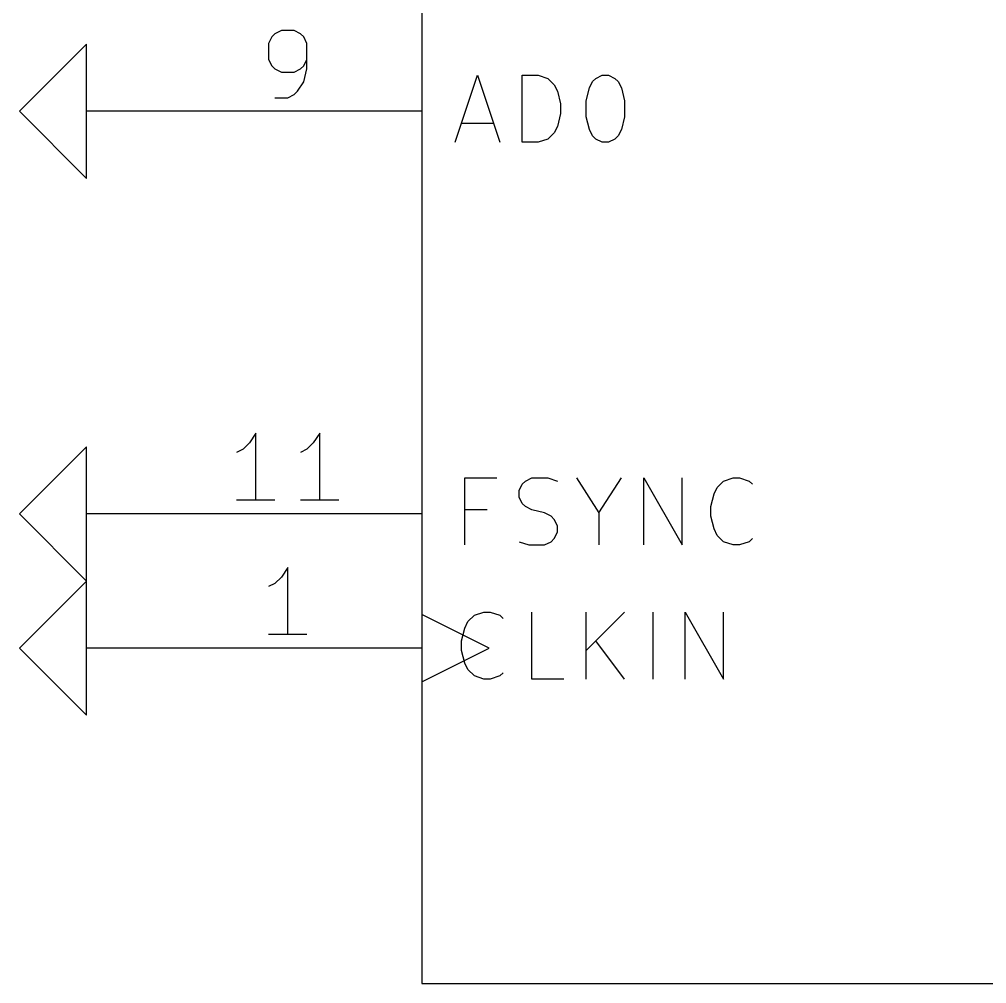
# Model space of a CAD drawing. Header units: inches. Extents: x 0.4 to 16.1, y -11.3 to -0.4.
# Drawn here: x 4.8 to 5.521, y -2.3 to -1.582 of the extents above; entities that cross this region are included whole.
import ezdxf

# ---------------------------------------------------------------- set-up
doc = ezdxf.new("R2010")
doc.units = ezdxf.units.IN
doc.header["$MEASUREMENT"] = 0
for name, color, linetype in [('GREENSIXTYFIVE', 129, 'CONTINUOUS'), ('LIGHTRED', 12, 'CONTINUOUS'), ('RED', 14, 'CONTINUOUS'), ('WHITE', 250, 'CONTINUOUS')]:
    doc.layers.add(name, color=color, linetype=linetype)

msp = doc.modelspace()

# ---------------------------------------------------------------- linework, layer by layer
at = {"layer": 'GREENSIXTYFIVE', "linetype": 'CONTINUOUS'}
for p, q in [((5.12476, -1.67313), (5.14143, -1.62313)), ((5.12476, -1.67313), (5.14143, -1.62313)), ((5.14143, -1.62313), (5.15809, -1.67313)), ((5.14143, -1.62313), (5.15809, -1.67313)), ((5.17476, -1.67313), (5.17476, -1.62313)), ((5.17476, -1.62313), (5.18667, -1.62313)), ((5.17476, -1.67313), (5.17476, -1.62313)), ((5.17476, -1.62313), (5.18667, -1.62313)), ((5.18667, -1.62313), (5.19381, -1.62551)), ((5.18667, -1.62313), (5.19381, -1.62551)), ((5.19381, -1.62551), (5.19857, -1.63028)), ((5.19381, -1.62551), (5.19857, -1.63028)), ((5.22476, -1.63265), (5.22714, -1.62789)), ((5.22476, -1.63265), (5.22714, -1.62789)), ((5.22714, -1.62789), (5.22952, -1.62551)), ((5.22714, -1.62789), (5.22952, -1.62551)), ((5.22952, -1.62551), (5.23428, -1.62313)), ((5.22952, -1.62551), (5.23428, -1.62313)), ((5.23428, -1.62313), (5.23905, -1.62313)), ((5.23428, -1.62313), (5.23905, -1.62313)), ((5.23905, -1.62313), (5.24381, -1.62551)), ((5.23905, -1.62313), (5.24381, -1.62551)), ((5.24381, -1.62551), (5.24619, -1.62789)), ((5.24381, -1.62551), (5.24619, -1.62789)), ((5.24619, -1.62789), (5.24857, -1.63265)), ((5.24619, -1.62789), (5.24857, -1.63265)), ((5.19857, -1.63028), (5.20095, -1.63504)), ((5.19857, -1.63028), (5.20095, -1.63504)), ((5.20095, -1.63504), (5.20333, -1.64456)), ((5.20095, -1.63504), (5.20333, -1.64456)), ((5.22238, -1.64218), (5.22476, -1.63265)), ((5.22238, -1.64218), (5.22476, -1.63265)), ((5.24857, -1.63265), (5.25095, -1.64218)), ((5.24857, -1.63265), (5.25095, -1.64218)), ((5.22238, -1.65408), (5.22238, -1.64218)), ((5.22238, -1.65408), (5.22238, -1.64218)), ((5.25095, -1.64218), (5.25095, -1.65408)), ((5.25095, -1.64218), (5.25095, -1.65408)), ((5.20333, -1.64456), (5.20333, -1.6517)), ((5.20333, -1.64456), (5.20333, -1.6517)), ((5.20333, -1.6517), (5.20095, -1.66122)), ((5.20333, -1.6517), (5.20095, -1.66122)), ((5.22476, -1.66361), (5.22238, -1.65408)), ((5.22476, -1.66361), (5.22238, -1.65408)), ((5.25095, -1.65408), (5.24857, -1.66361)), ((5.25095, -1.65408), (5.24857, -1.66361)), ((5.12952, -1.65885), (5.15333, -1.65885)), ((5.12952, -1.65885), (5.15333, -1.65885)), ((5.20095, -1.66122), (5.19857, -1.66599)), ((5.20095, -1.66122), (5.19857, -1.66599)), ((5.22714, -1.66837), (5.22476, -1.66361)), ((5.22714, -1.66837), (5.22476, -1.66361)), ((5.24857, -1.66361), (5.24619, -1.66837)), ((5.24857, -1.66361), (5.24619, -1.66837)), ((5.19381, -1.67075), (5.18667, -1.67313)), ((5.19381, -1.67075), (5.18667, -1.67313)), ((5.19857, -1.66599), (5.19381, -1.67075)), ((5.19857, -1.66599), (5.19381, -1.67075)), ((5.22952, -1.67075), (5.22714, -1.66837)), ((5.22952, -1.67075), (5.22714, -1.66837)), ((5.23428, -1.67313), (5.22952, -1.67075)), ((5.23428, -1.67313), (5.22952, -1.67075)), ((5.24381, -1.67075), (5.23905, -1.67313)), ((5.24381, -1.67075), (5.23905, -1.67313)), ((5.24619, -1.66837), (5.24381, -1.67075)), ((5.24619, -1.66837), (5.24381, -1.67075)), ((5.18667, -1.67313), (5.17476, -1.67313)), ((5.18667, -1.67313), (5.17476, -1.67313)), ((5.23905, -1.67313), (5.23428, -1.67313)), ((5.23905, -1.67313), (5.23428, -1.67313)), ((5.1319, -1.97313), (5.1319, -1.92313)), ((5.1319, -1.92313), (5.15571, -1.92313)), ((5.1319, -1.97313), (5.1319, -1.92313)), ((5.1319, -1.92313), (5.15571, -1.92313)), ((5.17714, -1.92551), (5.18191, -1.92313)), ((5.17714, -1.92551), (5.18191, -1.92313)), ((5.18191, -1.92313), (5.19381, -1.92313)), ((5.18191, -1.92313), (5.19381, -1.92313)), ((5.19381, -1.92313), (5.20095, -1.92551)), ((5.19381, -1.92313), (5.20095, -1.92551)), ((5.21524, -1.92313), (5.2319, -1.94932)), ((5.21524, -1.92313), (5.2319, -1.94932)), ((5.2319, -1.94932), (5.24857, -1.92313)), ((5.2319, -1.94932), (5.24857, -1.92313)), ((5.26524, -1.97313), (5.26524, -1.92313)), ((5.26524, -1.92313), (5.29381, -1.97313)), ((5.26524, -1.97313), (5.26524, -1.92313)), ((5.26524, -1.92313), (5.29381, -1.97313)), ((5.29381, -1.97313), (5.29381, -1.92313)), ((5.29381, -1.97313), (5.29381, -1.92313)), ((5.32476, -1.92551), (5.33191, -1.92313)), ((5.32476, -1.92551), (5.33191, -1.92313)), ((5.33191, -1.92313), (5.33667, -1.92313)), ((5.33191, -1.92313), (5.33667, -1.92313)), ((5.33667, -1.92313), (5.34381, -1.92551)), ((5.33667, -1.92313), (5.34381, -1.92551)), ((5.17238, -1.93265), (5.17476, -1.92789)), ((5.17238, -1.93265), (5.17476, -1.92789)), ((5.17476, -1.92789), (5.17714, -1.92551)), ((5.17476, -1.92789), (5.17714, -1.92551)), ((5.31762, -1.93504), (5.32, -1.93028)), ((5.31762, -1.93504), (5.32, -1.93028)), ((5.32, -1.93028), (5.32476, -1.92551)), ((5.32, -1.93028), (5.32476, -1.92551)), ((5.34381, -1.92551), (5.34619, -1.92789)), ((5.34381, -1.92551), (5.34619, -1.92789)), ((5.17238, -1.93742), (5.17238, -1.93265)), ((5.17238, -1.93742), (5.17238, -1.93265)), ((5.17476, -1.94218), (5.17238, -1.93742)), ((5.17476, -1.94218), (5.17238, -1.93742)), ((5.31524, -1.94456), (5.31762, -1.93504)), ((5.31524, -1.94456), (5.31762, -1.93504)), ((5.17714, -1.94456), (5.17476, -1.94218)), ((5.17714, -1.94456), (5.17476, -1.94218)), ((5.18191, -1.94694), (5.17714, -1.94456)), ((5.18191, -1.94694), (5.17714, -1.94456)), ((5.31524, -1.9517), (5.31524, -1.94456)), ((5.31524, -1.9517), (5.31524, -1.94456)), ((5.14857, -1.94694), (5.1319, -1.94694)), ((5.14857, -1.94694), (5.1319, -1.94694)), ((5.19143, -1.94932), (5.18191, -1.94694)), ((5.19143, -1.94932), (5.18191, -1.94694)), ((5.19619, -1.9517), (5.19143, -1.94932)), ((5.19619, -1.9517), (5.19143, -1.94932)), ((5.19857, -1.95408), (5.19619, -1.9517)), ((5.19857, -1.95408), (5.19619, -1.9517)), ((5.2319, -1.94932), (5.2319, -1.97313)), ((5.2319, -1.94932), (5.2319, -1.97313)), ((5.31762, -1.96122), (5.31524, -1.9517)), ((5.31762, -1.96122), (5.31524, -1.9517)), ((5.20095, -1.95885), (5.19857, -1.95408)), ((5.20095, -1.95885), (5.19857, -1.95408)), ((5.20095, -1.96361), (5.20095, -1.95885)), ((5.20095, -1.96361), (5.20095, -1.95885)), ((5.19857, -1.96837), (5.20095, -1.96361)), ((5.19857, -1.96837), (5.20095, -1.96361)), ((5.32, -1.96599), (5.31762, -1.96122)), ((5.32, -1.96599), (5.31762, -1.96122)), ((5.32476, -1.97075), (5.32, -1.96599)), ((5.32476, -1.97075), (5.32, -1.96599)), ((5.17238, -1.97075), (5.17952, -1.97313)), ((5.17238, -1.97075), (5.17952, -1.97313)), ((5.17952, -1.97313), (5.19143, -1.97313)), ((5.17952, -1.97313), (5.19143, -1.97313)), ((5.19143, -1.97313), (5.19619, -1.97075)), ((5.19143, -1.97313), (5.19619, -1.97075)), ((5.19619, -1.97075), (5.19857, -1.96837)), ((5.19619, -1.97075), (5.19857, -1.96837)), ((5.33191, -1.97313), (5.32476, -1.97075)), ((5.33191, -1.97313), (5.32476, -1.97075)), ((5.33667, -1.97313), (5.33191, -1.97313)), ((5.33667, -1.97313), (5.33191, -1.97313)), ((5.34381, -1.97075), (5.33667, -1.97313)), ((5.34381, -1.97075), (5.33667, -1.97313)), ((5.34619, -1.96837), (5.34381, -1.97075)), ((5.34619, -1.96837), (5.34381, -1.97075)), ((5.13905, -2.02551), (5.14619, -2.02313)), ((5.13905, -2.02551), (5.14619, -2.02313)), ((5.14619, -2.02313), (5.15095, -2.02313)), ((5.14619, -2.02313), (5.15095, -2.02313)), ((5.15095, -2.02313), (5.15809, -2.02551)), ((5.15095, -2.02313), (5.15809, -2.02551)), ((5.1819, -2.07313), (5.1819, -2.02313)), ((5.1819, -2.07313), (5.1819, -2.02313)), ((5.22238, -2.07313), (5.22238, -2.02313)), ((5.25095, -2.02313), (5.22238, -2.0517)), ((5.22238, -2.07313), (5.22238, -2.02313)), ((5.25095, -2.02313), (5.22238, -2.0517)), ((5.27238, -2.07313), (5.27238, -2.02313)), ((5.27238, -2.07313), (5.27238, -2.02313)), ((5.29619, -2.07313), (5.29619, -2.02313)), ((5.29619, -2.02313), (5.32476, -2.07313)), ((5.29619, -2.07313), (5.29619, -2.02313)), ((5.29619, -2.02313), (5.32476, -2.07313)), ((5.32476, -2.07313), (5.32476, -2.02313)), ((5.32476, -2.07313), (5.32476, -2.02313)), ((5.1319, -2.03504), (5.13428, -2.03028)), ((5.1319, -2.03504), (5.13428, -2.03028)), ((5.13428, -2.03028), (5.13905, -2.02551)), ((5.13428, -2.03028), (5.13905, -2.02551)), ((5.15809, -2.02551), (5.16047, -2.02789)), ((5.15809, -2.02551), (5.16047, -2.02789)), ((5.12952, -2.04456), (5.1319, -2.03504)), ((5.12952, -2.04456), (5.1319, -2.03504)), ((5.12952, -2.0517), (5.12952, -2.04456)), ((5.12952, -2.0517), (5.12952, -2.04456)), ((5.25095, -2.07313), (5.22952, -2.04456)), ((5.25095, -2.07313), (5.22952, -2.04456)), ((5.1319, -2.06122), (5.12952, -2.0517)), ((5.1319, -2.06122), (5.12952, -2.0517)), ((5.13428, -2.06599), (5.1319, -2.06122)), ((5.13428, -2.06599), (5.1319, -2.06122)), ((5.13905, -2.07075), (5.13428, -2.06599)), ((5.13905, -2.07075), (5.13428, -2.06599)), ((5.16047, -2.06837), (5.15809, -2.07075)), ((5.16047, -2.06837), (5.15809, -2.07075)), ((5.14619, -2.07313), (5.13905, -2.07075)), ((5.14619, -2.07313), (5.13905, -2.07075)), ((5.15095, -2.07313), (5.14619, -2.07313)), ((5.15095, -2.07313), (5.14619, -2.07313)), ((5.15809, -2.07075), (5.15095, -2.07313)), ((5.15809, -2.07075), (5.15095, -2.07313)), ((5.20571, -2.07313), (5.1819, -2.07313)), ((5.20571, -2.07313), (5.1819, -2.07313))]:
    msp.add_line(p, q, dxfattribs=at)
at = {"layer": 'LIGHTRED', "linetype": 'CONTINUOUS'}
for p, q in [((4.99048, -1.59226), (4.98809, -1.59464)), ((4.99048, -1.59226), (4.98809, -1.59464)), ((4.99524, -1.58988), (4.99048, -1.59226)), ((4.99524, -1.58988), (4.99048, -1.59226)), ((5.00476, -1.58988), (4.99524, -1.58988)), ((5.00476, -1.58988), (4.99524, -1.58988)), ((5.00952, -1.59226), (5.00476, -1.58988)), ((5.00952, -1.59226), (5.00476, -1.58988)), ((5.01191, -1.59464), (5.00952, -1.59226)), ((5.01191, -1.59464), (5.00952, -1.59226)), ((4.98809, -1.59464), (4.98572, -1.5994)), ((4.98809, -1.59464), (4.98572, -1.5994)), ((4.98572, -1.5994), (4.98572, -1.61131)), ((4.98572, -1.5994), (4.98572, -1.61131)), ((5.01429, -1.5994), (5.01191, -1.59464)), ((5.01429, -1.5994), (5.01191, -1.59464)), ((5.01429, -1.61845), (5.01429, -1.5994)), ((5.01429, -1.61845), (5.01429, -1.5994)), ((4.98572, -1.61131), (4.98809, -1.61607)), ((4.98572, -1.61131), (4.98809, -1.61607)), ((5.01191, -1.61607), (5.01429, -1.61131)), ((5.01191, -1.61607), (5.01429, -1.61131)), ((4.98809, -1.61607), (4.99048, -1.61845)), ((4.98809, -1.61607), (4.99048, -1.61845)), ((4.99048, -1.61845), (4.99524, -1.62083)), ((4.99048, -1.61845), (4.99524, -1.62083)), ((4.99524, -1.62083), (5.00476, -1.62083)), ((4.99524, -1.62083), (5.00476, -1.62083)), ((5.00476, -1.62083), (5.00952, -1.61845)), ((5.00476, -1.62083), (5.00952, -1.61845)), ((5.00952, -1.61845), (5.01191, -1.61607)), ((5.00952, -1.61845), (5.01191, -1.61607)), ((5.01191, -1.62797), (5.01429, -1.61845)), ((5.01191, -1.62797), (5.01429, -1.61845)), ((5.00714, -1.63512), (5.01191, -1.62797)), ((5.00714, -1.63512), (5.01191, -1.62797)), ((5.00476, -1.6375), (5.00714, -1.63512)), ((5.00476, -1.6375), (5.00714, -1.63512)), ((4.99048, -1.63988), (5, -1.63988)), ((4.99048, -1.63988), (5, -1.63988)), ((5, -1.63988), (5.00476, -1.6375)), ((5, -1.63988), (5.00476, -1.6375)), ((4.97619, -1.88988), (4.97143, -1.89702)), ((4.97619, -1.88988), (4.97143, -1.89702)), ((4.97619, -1.93988), (4.97619, -1.88988)), ((4.97619, -1.93988), (4.97619, -1.88988)), ((5.02381, -1.88988), (5.01905, -1.89702)), ((5.02381, -1.88988), (5.01905, -1.89702)), ((5.02381, -1.93988), (5.02381, -1.88988)), ((5.02381, -1.93988), (5.02381, -1.88988)), ((4.96667, -1.90178), (4.96191, -1.90417)), ((4.96667, -1.90178), (4.96191, -1.90417)), ((4.97143, -1.89702), (4.96667, -1.90178)), ((4.97143, -1.89702), (4.96667, -1.90178)), ((5.01428, -1.90178), (5.00952, -1.90417)), ((5.01428, -1.90178), (5.00952, -1.90417)), ((5.01905, -1.89702), (5.01428, -1.90178)), ((5.01905, -1.89702), (5.01428, -1.90178)), ((4.99048, -1.93988), (4.96191, -1.93988)), ((4.99048, -1.93988), (4.96191, -1.93988)), ((5.03809, -1.93988), (5.00952, -1.93988)), ((5.03809, -1.93988), (5.00952, -1.93988)), ((5, -1.98988), (4.99524, -1.99702)), ((5, -1.98988), (4.99524, -1.99702)), ((5, -2.03988), (5, -1.98988)), ((5, -2.03988), (5, -1.98988)), ((4.99048, -2.00178), (4.98572, -2.00417)), ((4.99048, -2.00178), (4.98572, -2.00417)), ((4.99524, -1.99702), (4.99048, -2.00178)), ((4.99524, -1.99702), (4.99048, -2.00178)), ((5.01429, -2.03988), (4.98572, -2.03988)), ((5.01429, -2.03988), (4.98572, -2.03988))]:
    msp.add_line(p, q, dxfattribs=at)
at = {"layer": 'RED', "linetype": 'CONTINUOUS'}
for p, q in [((5.1, -1.2), (5.1, -2.3)), ((4.85, -1.6), (4.8, -1.65)), ((4.85, -1.65), (4.85, -1.6)), ((4.8, -1.65), (4.85, -1.7)), ((4.9, -1.65), (4.85, -1.65)), ((4.85, -1.7), (4.85, -1.65)), ((5.1, -1.65), (4.9, -1.65)), ((5.1, -1.65), (4.9, -1.65)), ((4.85, -1.9), (4.8, -1.95)), ((4.85, -1.95), (4.85, -1.9)), ((4.8, -1.95), (4.85, -2)), ((4.9, -1.95), (4.85, -1.95)), ((4.85, -2), (4.85, -1.95)), ((5.1, -1.95), (4.9, -1.95)), ((5.1, -1.95), (4.9, -1.95)), ((4.85, -2), (4.8, -2.05)), ((4.85, -2.05), (4.85, -2)), ((5.15, -2.05), (5.1, -2.025)), ((5.15, -2.05), (5.1, -2.025)), ((4.8, -2.05), (4.85, -2.1)), ((4.9, -2.05), (4.85, -2.05)), ((4.85, -2.1), (4.85, -2.05)), ((5.1, -2.05), (4.9, -2.05)), ((5.1, -2.05), (4.9, -2.05)), ((5.1, -2.075), (5.15, -2.05)), ((5.1, -2.075), (5.15, -2.05)), ((5.1, -2.3), (6.1, -2.3))]:
    msp.add_line(p, q, dxfattribs=at)
at = {"layer": 'WHITE', "linetype": 'CONTINUOUS'}
for p, q in [((5.1, -1.2), (5.1, -2.3)), ((5.1, -2.3), (6.1, -2.3))]:
    msp.add_line(p, q, dxfattribs=at)

doc.saveas('drawing.dxf')
